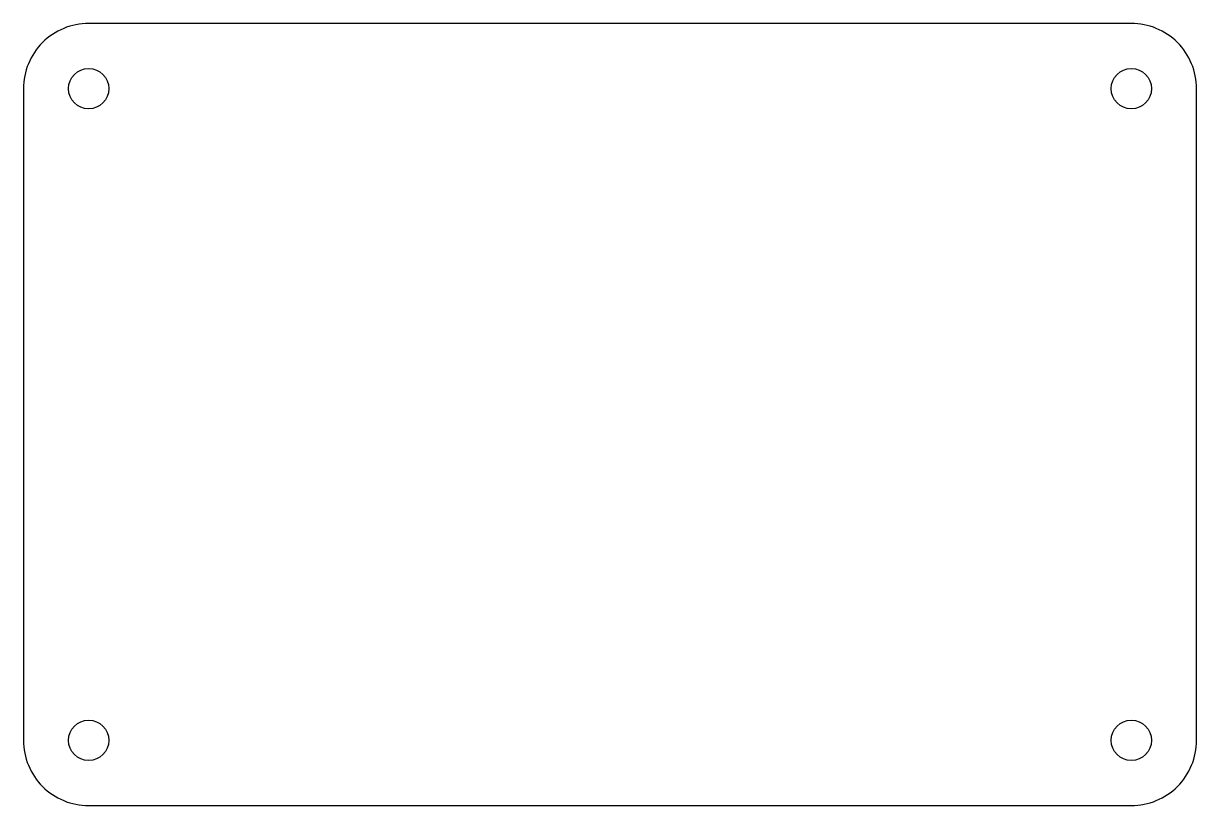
# Model space of a CAD drawing. Header units: millimetres. Extents: x 0 to 90, y 0 to 60.
import ezdxf

# ---------------------------------------------------------------- set-up
doc = ezdxf.new("R2010")
doc.units = ezdxf.units.MM
doc.layers.get('0').update_dxf_attribs({"linetype": 'CONTINUOUS'})

msp = doc.modelspace()

# ---------------------------------------------------------------- linework, layer by layer
msp.add_lwpolyline([(5, 0), (85, 0, 0.414214), (90, 5), (90, 55, 0.414214), (85, 60), (5, 60, 0.414214), (0, 55), (0, 5, 0.414214)], format="xyb", close=True)
for centre in [(5, 55), (85, 55), (5, 5), (85, 5)]:
    msp.add_circle(centre, 1.55)

doc.saveas('drawing.dxf')
